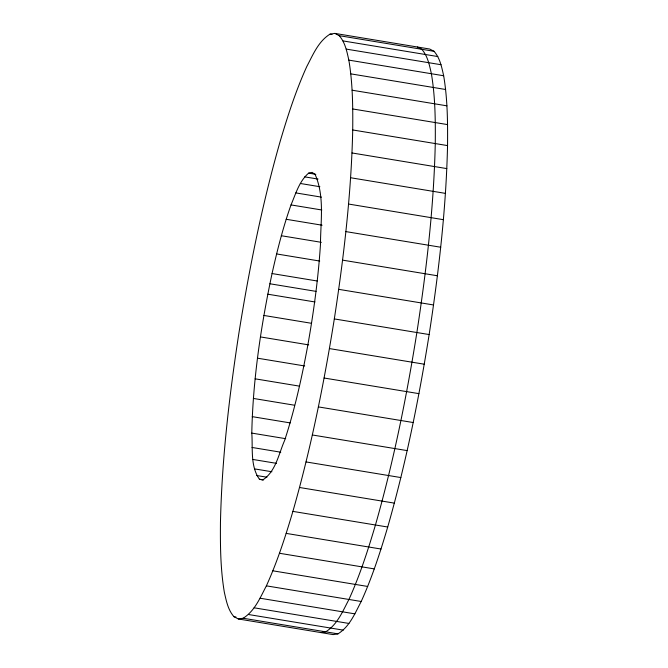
<?xml version="1.0" encoding="UTF-8"?>
<svg xmlns="http://www.w3.org/2000/svg" width="668" height="668" viewBox="0 0 668 668"><rect width="100%" height="100%" fill="white"/><g stroke="black" fill="none" stroke-linecap="round" stroke-linejoin="round"><path stroke-width="1" d="M238.309 618.969L243.144 618.234C254.825 611.02 260.228 597.501 266.382 585.853C277.287 561.821 285.403 536.654 292.893 511.387C310.971 448.245 323.972 383.749 334.317 318.92C343.92 256.345 351.284 193.294 352.721 129.959C352.929 106.638 352.721 83.174 348.838 60.12C346.892 51.578 345.206 42.435 339.21 35.671L334.868 33.4L330.034 34.135C318.344 41.349 312.941 54.868 306.796 66.516C295.891 90.547 287.774 115.714 280.284 140.981C262.207 204.124 249.197 268.619 238.852 333.449C229.258 396.024 221.893 459.075 220.457 522.409C220.248 545.731 220.457 569.194 224.339 592.249C226.285 600.791 227.972 609.934 233.967 616.698L238.309 618.969L333.132 634.6L337.966 633.865C349.656 626.651 355.05 613.14 361.204 601.484C372.109 577.453 380.226 552.294 387.716 527.019C405.793 463.876 418.803 399.38 429.148 334.551C438.742 271.985 446.107 208.925 447.543 145.591C447.752 122.269 447.543 98.806 443.661 75.751C441.715 67.209 440.028 58.066 434.033 51.302L429.691 49.031L334.868 33.4M251.794 433.098C252.896 379.391 260.954 326.034 272.051 273.554C277.228 250.383 283.057 227.304 291.014 204.917C295.724 193.862 299.222 181.228 308.641 173.129L312.173 172.377L315.204 174.624C324.706 196.459 320.573 221.484 320.456 244.63C318.193 279.174 313.517 313.534 307.38 347.602C301.493 378.965 294.563 410.21 284.576 440.554C278.673 453.964 275.8 471.533 262.716 479.991L259.418 479.24C250.141 466.089 252.905 448.328 251.794 433.098L285.67 438.684M320.857 632.579L325.692 631.845C337.382 624.63 342.776 611.111 348.93 599.463C359.835 575.432 367.951 550.265 375.441 524.998C393.519 461.855 406.52 397.36 416.874 332.53C426.468 269.955 433.833 206.905 435.269 143.562C435.478 120.248 435.269 96.785 431.386 73.722C429.44 65.188 427.754 56.037 421.759 49.282L417.416 47.01M330.034 34.135L332.071 34.477M339.21 35.671L434.033 51.302M343.01 40.915L437.832 56.555M346.233 49.098L441.055 64.729M348.838 60.12L443.661 75.751M350.809 73.864L445.631 89.495M352.119 90.205L446.942 105.836M352.762 108.968L447.585 124.599M352.721 129.959L447.543 145.591M352.003 152.964L446.825 168.595M350.608 177.746L445.431 193.378M308.641 173.129L315.822 174.315M304.675 176.861L318.026 179.057M300.358 183.491L319.872 186.714M295.782 192.902L321.45 197.135M348.562 204.049L443.385 219.68M291.014 204.917L321.817 209.994M286.171 219.279L322.101 225.208M345.882 231.604L440.705 247.235M281.328 235.729L321.375 242.334M342.584 260.136L437.415 275.767M276.594 253.94L319.713 261.046M272.051 273.554L317.225 281.003M338.718 289.336L433.549 304.967M269.88 283.766L316.081 291.382M267.793 294.196L315.02 301.978M334.317 318.92L429.148 334.551M263.893 315.455L311.121 323.237M260.445 336.923L308.7 344.88M329.433 348.579L424.255 364.21M257.497 358.19L304.733 365.972M324.097 378.013L418.928 393.644M255.126 378.823L299.272 386.104M318.385 406.904L413.208 422.535M253.356 398.437L294.429 405.209M252.245 416.648L290.229 422.911M312.34 434.977L407.171 450.608M252.02 447.46L280.769 452.203M306.036 461.93L400.858 477.562M252.921 459.467L276.535 463.358M254.475 468.878L271.926 471.758M256.654 475.516L266.924 477.202M259.418 479.24L263.526 479.916M299.531 487.49L394.354 503.121M292.893 511.387L387.716 527.019M286.188 533.39L381.019 549.029M279.491 553.271L374.314 568.902M272.861 570.814L367.692 586.454M266.382 585.853L361.204 601.484M260.102 598.227L354.925 613.859M254.099 607.805L348.921 623.444M248.421 614.502L343.252 630.133M233.967 616.698L236.004 617.032M243.144 618.234L337.966 633.865"/></g></svg>
